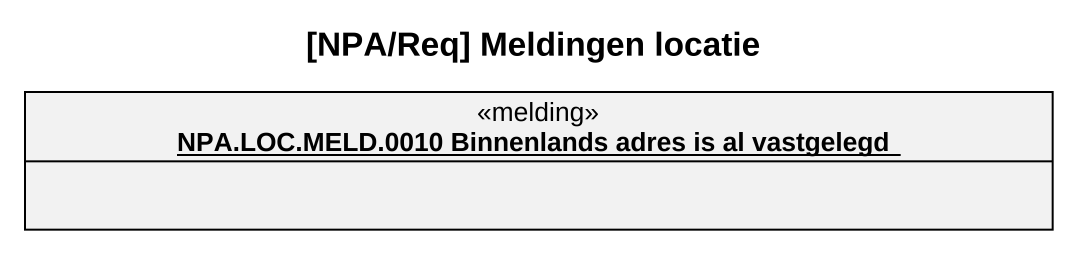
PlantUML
@startuml
title [NPA/Req] Meldingen locatie
hide circle
hide empty members
object "NPA.LOC.MELD.0010 Binnenlands adres is al vastgelegd" as NPA_LOC_MELD_0010 <<melding>>
@enduml
